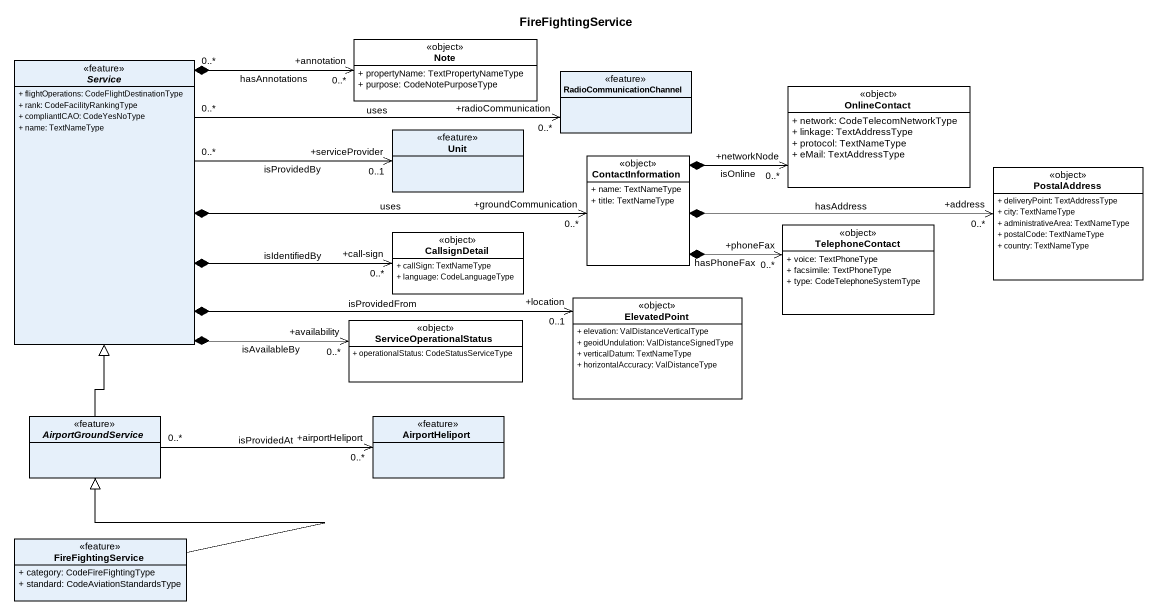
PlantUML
@startuml
title FireFightingService
hide circle
hide empty members
skinparam classAttributeIconSize 0
abstract class Service <<feature>> {
  + flightOperations: CodeFlightDestinationType
  + rank: CodeFacilityRankingType
  + compliantICAO: CodeYesNoType
  + name: TextNameType
}
class "Note" as Note_ <<object>> #FFFFFF {
  + propertyName: TextPropertyNameType
  + purpose: CodeNotePurposeType
}
class RadioCommunicationChannel <<feature>>
class OnlineContact <<object>> #FFFFFF {
  + network: CodeTelecomNetworkType
  + linkage: TextAddressType
  + protocol: TextNameType
  + eMail: TextAddressType
}
class Unit <<feature>>
class ContactInformation <<object>> #FFFFFF {
  + name: TextNameType
  + title: TextNameType
}
class PostalAddress <<object>> #FFFFFF {
  + deliveryPoint: TextAddressType
  + city: TextNameType
  + administrativeArea: TextNameType
  + postalCode: TextNameType
  + country: TextNameType
}
class CallsignDetail <<object>> #FFFFFF {
  + callSign: TextNameType
  + language: CodeLanguageType
}
class TelephoneContact <<object>> #FFFFFF {
  + voice: TextPhoneType
  + facsimile: TextPhoneType
  + type: CodeTelephoneSystemType
}
class ElevatedPoint <<object>> #FFFFFF {
  + elevation: ValDistanceVerticalType
  + geoidUndulation: ValDistanceSignedType
  + verticalDatum: TextNameType
  + horizontalAccuracy: ValDistanceType
}
class ServiceOperationalStatus <<object>> #FFFFFF {
  + operationalStatus: CodeStatusServiceType
}
abstract class AirportGroundService <<feature>>
class AirportHeliport <<feature>>
class FireFightingService <<feature>> {
  + category: CodeFireFightingType
  + standard: CodeAviationStandardsType
}
Service "0..*" *-right-> "+annotation\n0..*" Note_ : hasAnnotations
Service "0..*" -right-> "+radioCommunication\n0..*" RadioCommunicationChannel : uses
Service "0..*" -right-> "+serviceProvider\n0..1" Unit : isProvidedBy
Service *-right-> "+groundCommunication\n0..*" ContactInformation : uses
Service *-right-> "+call-sign\n0..*" CallsignDetail : isIdentifiedBy
Service *-right-> "+location\n0..1" ElevatedPoint : isProvidedFrom
Service *-right-> "+availability\n0..*" ServiceOperationalStatus : isAvailableBy
ContactInformation *-right-> "+networkNode\n0..*" OnlineContact : isOnline
ContactInformation *-right-> "+address\n0..*" PostalAddress : hasAddress
ContactInformation *-right-> "+phoneFax\n0..*" TelephoneContact : hasPhoneFax
AirportGroundService -up-|> Service
AirportGroundService "0..*" -right-> "+airportHeliport\n0..*" AirportHeliport : isProvidedAt
FireFightingService -up-|> AirportGroundService
@enduml
